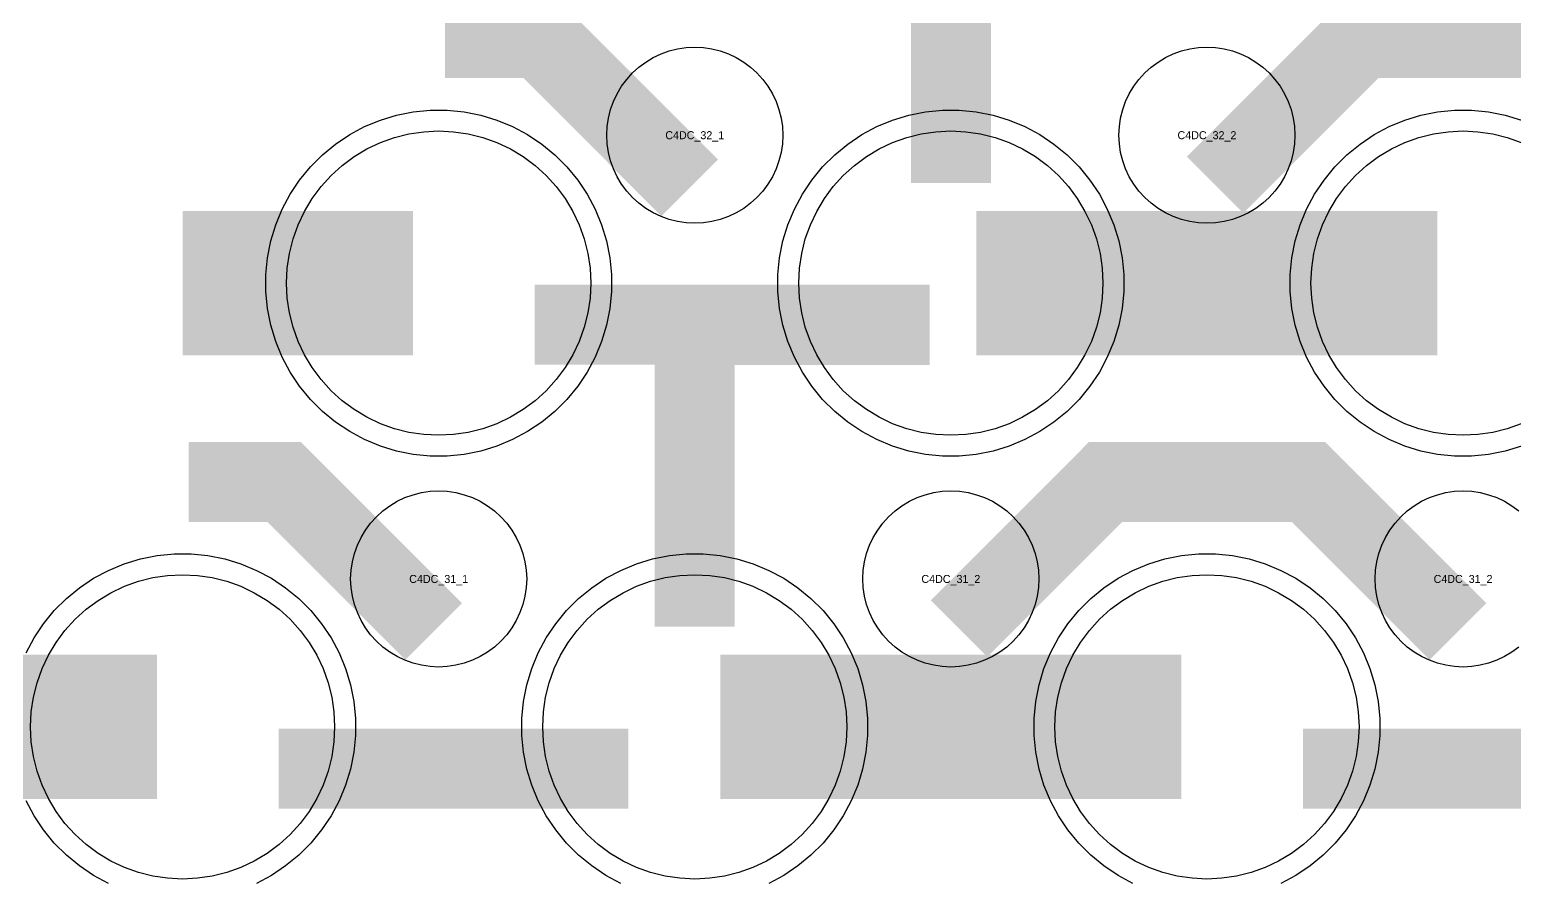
# Model space of a CAD drawing. Extents: x -11880 to 11880, y -14992 to 14992.
# Drawn here: x -11647.8 to -11184, y -10592.6 to -10326.4 of the extents above; entities that cross this region are included whole.
import ezdxf
from ezdxf.enums import TextEntityAlignment as Align

# ---------------------------------------------------------------- set-up
doc = ezdxf.new("R2010")
doc.units = 0
doc.header["$MEASUREMENT"] = 0
for name, color, linetype in [('GDS_775_DT_237', 138, 'CONTINUOUS'), ('RDL1_FS', 34, 'CONTINUOUS'), ('RDL_BS', 160, 'CONTINUOUS')]:
    doc.layers.add(name, color=color, linetype=linetype)

msp = doc.modelspace()

# ---------------------------------------------------------------- linework, layer by layer
at = {"layer": 'RDL1_FS'}
for points in [[(-11520, -10453.024), (-11524.657, -10452.795), (-11529.268, -10452.111), (-11533.791, -10450.979), (-11538.181, -10449.407), (-11542.395, -10447.415), (-11546.395, -10445.017), (-11550.14, -10442.239), (-11553.594, -10439.109), (-11556.724, -10435.655), (-11559.502, -10431.91), (-11561.9, -10427.91), (-11563.892, -10423.696), (-11565.464, -10419.306), (-11566.596, -10414.783), (-11567.28, -10410.172), (-11567.509, -10405.515), (-11567.28, -10400.858), (-11566.596, -10396.247), (-11565.464, -10391.724), (-11563.892, -10387.334), (-11561.9, -10383.12), (-11559.502, -10379.12), (-11556.724, -10375.375), (-11553.594, -10371.921), (-11550.14, -10368.791), (-11546.395, -10366.013), (-11542.395, -10363.615), (-11538.181, -10361.623), (-11533.791, -10360.051), (-11529.268, -10358.919), (-11524.657, -10358.235), (-11520, -10358.006), (-11515.343, -10358.235), (-11510.732, -10358.919), (-11506.209, -10360.051), (-11501.819, -10361.623), (-11497.605, -10363.615), (-11493.605, -10366.013), (-11489.86, -10368.791), (-11486.406, -10371.921), (-11483.276, -10375.375), (-11480.498, -10379.12), (-11478.1, -10383.12), (-11476.108, -10387.334), (-11474.536, -10391.724), (-11473.404, -10396.247), (-11472.72, -10400.858), (-11472.491, -10405.515), (-11472.72, -10410.172), (-11473.404, -10414.783), (-11474.536, -10419.306), (-11476.108, -10423.696), (-11478.1, -10427.91), (-11480.498, -10431.91), (-11483.276, -10435.655), (-11486.406, -10439.109), (-11489.86, -10442.239), (-11493.605, -10445.017), (-11497.605, -10447.415), (-11501.819, -10449.407), (-11506.209, -10450.979), (-11510.732, -10452.111), (-11515.343, -10452.795)], [(-11360, -10453.024), (-11364.657, -10452.795), (-11369.268, -10452.111), (-11373.791, -10450.979), (-11378.181, -10449.407), (-11382.395, -10447.415), (-11386.395, -10445.017), (-11390.14, -10442.239), (-11393.594, -10439.109), (-11396.724, -10435.655), (-11399.502, -10431.91), (-11401.9, -10427.91), (-11403.892, -10423.696), (-11405.464, -10419.306), (-11406.596, -10414.783), (-11407.28, -10410.172), (-11407.509, -10405.515), (-11407.28, -10400.858), (-11406.596, -10396.247), (-11405.464, -10391.724), (-11403.892, -10387.334), (-11401.9, -10383.12), (-11399.502, -10379.12), (-11396.724, -10375.375), (-11393.594, -10371.921), (-11390.14, -10368.791), (-11386.395, -10366.013), (-11382.395, -10363.615), (-11378.181, -10361.623), (-11373.791, -10360.051), (-11369.268, -10358.919), (-11364.657, -10358.235), (-11360, -10358.006), (-11355.343, -10358.235), (-11350.732, -10358.919), (-11346.209, -10360.051), (-11341.819, -10361.623), (-11337.605, -10363.615), (-11333.605, -10366.013), (-11329.86, -10368.791), (-11326.406, -10371.921), (-11323.276, -10375.375), (-11320.498, -10379.12), (-11318.1, -10383.12), (-11316.108, -10387.334), (-11314.536, -10391.724), (-11313.404, -10396.247), (-11312.72, -10400.858), (-11312.491, -10405.515), (-11312.72, -10410.172), (-11313.404, -10414.783), (-11314.536, -10419.306), (-11316.108, -10423.696), (-11318.1, -10427.91), (-11320.498, -10431.91), (-11323.276, -10435.655), (-11326.406, -10439.109), (-11329.86, -10442.239), (-11333.605, -10445.017), (-11337.605, -10447.415), (-11341.819, -10449.407), (-11346.209, -10450.979), (-11350.732, -10452.111), (-11355.343, -10452.795)], [(-11600, -10591.589), (-11604.657, -10591.36), (-11609.268, -10590.676), (-11613.791, -10589.544), (-11618.181, -10587.972), (-11622.395, -10585.98), (-11626.395, -10583.582), (-11630.14, -10580.804), (-11633.594, -10577.674), (-11636.724, -10574.22), (-11639.502, -10570.475), (-11641.9, -10566.475), (-11643.892, -10562.261), (-11645.464, -10557.871), (-11646.596, -10553.348), (-11647.28, -10548.737), (-11647.509, -10544.08), (-11647.28, -10539.423), (-11646.596, -10534.812), (-11645.464, -10530.289), (-11643.892, -10525.899), (-11641.9, -10521.685), (-11639.502, -10517.685), (-11636.724, -10513.94), (-11633.594, -10510.486), (-11630.14, -10507.356), (-11626.395, -10504.578), (-11622.395, -10502.18), (-11618.181, -10500.188), (-11613.791, -10498.616), (-11609.268, -10497.484), (-11604.657, -10496.8), (-11600, -10496.571), (-11595.343, -10496.8), (-11590.732, -10497.484), (-11586.209, -10498.616), (-11581.819, -10500.188), (-11577.605, -10502.18), (-11573.605, -10504.578), (-11569.86, -10507.356), (-11566.406, -10510.486), (-11563.276, -10513.94), (-11560.498, -10517.685), (-11558.1, -10521.685), (-11556.108, -10525.899), (-11554.536, -10530.289), (-11553.404, -10534.812), (-11552.72, -10539.423), (-11552.491, -10544.08), (-11552.72, -10548.737), (-11553.404, -10553.348), (-11554.536, -10557.871), (-11556.108, -10562.261), (-11558.1, -10566.475), (-11560.498, -10570.475), (-11563.276, -10574.22), (-11566.406, -10577.674), (-11569.86, -10580.804), (-11573.605, -10583.582), (-11577.605, -10585.98), (-11581.819, -10587.972), (-11586.209, -10589.544), (-11590.732, -10590.676), (-11595.343, -10591.36)], [(-11440, -10591.589), (-11444.657, -10591.36), (-11449.268, -10590.676), (-11453.791, -10589.544), (-11458.181, -10587.972), (-11462.395, -10585.98), (-11466.395, -10583.582), (-11470.14, -10580.804), (-11473.594, -10577.674), (-11476.724, -10574.22), (-11479.502, -10570.475), (-11481.9, -10566.475), (-11483.892, -10562.261), (-11485.464, -10557.871), (-11486.596, -10553.348), (-11487.28, -10548.737), (-11487.509, -10544.08), (-11487.28, -10539.423), (-11486.596, -10534.812), (-11485.464, -10530.289), (-11483.892, -10525.899), (-11481.9, -10521.685), (-11479.502, -10517.685), (-11476.724, -10513.94), (-11473.594, -10510.486), (-11470.14, -10507.356), (-11466.395, -10504.578), (-11462.395, -10502.18), (-11458.181, -10500.188), (-11453.791, -10498.616), (-11449.268, -10497.484), (-11444.657, -10496.8), (-11440, -10496.571), (-11435.343, -10496.8), (-11430.732, -10497.484), (-11426.209, -10498.616), (-11421.819, -10500.188), (-11417.605, -10502.18), (-11413.605, -10504.578), (-11409.86, -10507.356), (-11406.406, -10510.486), (-11403.276, -10513.94), (-11400.498, -10517.685), (-11398.1, -10521.685), (-11396.108, -10525.899), (-11394.536, -10530.289), (-11393.404, -10534.812), (-11392.72, -10539.423), (-11392.491, -10544.08), (-11392.72, -10548.737), (-11393.404, -10553.348), (-11394.536, -10557.871), (-11396.108, -10562.261), (-11398.1, -10566.475), (-11400.498, -10570.475), (-11403.276, -10574.22), (-11406.406, -10577.674), (-11409.86, -10580.804), (-11413.605, -10583.582), (-11417.605, -10585.98), (-11421.819, -10587.972), (-11426.209, -10589.544), (-11430.732, -10590.676), (-11435.343, -10591.36)], [(-11280, -10591.589), (-11284.657, -10591.36), (-11289.268, -10590.676), (-11293.791, -10589.544), (-11298.181, -10587.972), (-11302.395, -10585.98), (-11306.395, -10583.582), (-11310.14, -10580.804), (-11313.594, -10577.674), (-11316.724, -10574.22), (-11319.502, -10570.475), (-11321.9, -10566.475), (-11323.892, -10562.261), (-11325.464, -10557.871), (-11326.596, -10553.348), (-11327.28, -10548.737), (-11327.509, -10544.08), (-11327.28, -10539.423), (-11326.596, -10534.812), (-11325.464, -10530.289), (-11323.892, -10525.899), (-11321.9, -10521.685), (-11319.502, -10517.685), (-11316.724, -10513.94), (-11313.594, -10510.486), (-11310.14, -10507.356), (-11306.395, -10504.578), (-11302.395, -10502.18), (-11298.181, -10500.188), (-11293.791, -10498.616), (-11289.268, -10497.484), (-11284.657, -10496.8), (-11280, -10496.571), (-11275.343, -10496.8), (-11270.732, -10497.484), (-11266.209, -10498.616), (-11261.819, -10500.188), (-11257.605, -10502.18), (-11253.605, -10504.578), (-11249.86, -10507.356), (-11246.406, -10510.486), (-11243.276, -10513.94), (-11240.498, -10517.685), (-11238.1, -10521.685), (-11236.108, -10525.899), (-11234.536, -10530.289), (-11233.404, -10534.812), (-11232.72, -10539.423), (-11232.491, -10544.08), (-11232.72, -10548.737), (-11233.404, -10553.348), (-11234.536, -10557.871), (-11236.108, -10562.261), (-11238.1, -10566.475), (-11240.498, -10570.475), (-11243.276, -10574.22), (-11246.406, -10577.674), (-11249.86, -10580.804), (-11253.605, -10583.582), (-11257.605, -10585.98), (-11261.819, -10587.972), (-11266.209, -10589.544), (-11270.732, -10590.676), (-11275.343, -10591.36)]]:
    msp.add_lwpolyline(points, close=True, dxfattribs=at)
msp.add_lwpolyline([(-11181.819, -10449.407), (-11186.209, -10450.979), (-11190.732, -10452.111), (-11195.343, -10452.795), (-11200, -10453.024), (-11204.657, -10452.795), (-11209.268, -10452.111), (-11213.791, -10450.979), (-11218.181, -10449.407), (-11222.395, -10447.415), (-11226.395, -10445.017), (-11230.14, -10442.239), (-11233.594, -10439.109), (-11236.724, -10435.655), (-11239.502, -10431.91), (-11241.9, -10427.91), (-11243.892, -10423.696), (-11245.464, -10419.306), (-11246.596, -10414.783), (-11247.28, -10410.172), (-11247.509, -10405.515), (-11247.28, -10400.858), (-11246.596, -10396.247), (-11245.464, -10391.724), (-11243.892, -10387.334), (-11241.9, -10383.12), (-11239.502, -10379.12), (-11236.724, -10375.375), (-11233.594, -10371.921), (-11230.14, -10368.791), (-11226.395, -10366.013), (-11222.395, -10363.615), (-11218.181, -10361.623), (-11213.791, -10360.051), (-11209.268, -10358.919), (-11204.657, -10358.235), (-11200, -10358.006), (-11195.343, -10358.235), (-11190.732, -10358.919), (-11186.209, -10360.051), (-11181.819, -10361.623)], dxfattribs=at)
for points in [[(-11599.998, -10405.515, 45, 45, 0), (-11527.998, -10405.515, 45, 45, 0)], [(-11351.998, -10405.515, 45, 45, 0), (-11279.998, -10405.515, 45, 45, 0)], [(-11279.998, -10405.515, 45, 45, 0), (-11207.998, -10405.515, 45, 45, 0)], [(-11679.998, -10544.08, 45, 45, 0), (-11607.998, -10544.08, 45, 45, 0)], [(-11431.998, -10544.08, 45, 45, 0), (-11359.998, -10544.08, 45, 45, 0)], [(-11359.998, -10544.08, 45, 45, 0), (-11287.998, -10544.08, 45, 45, 0)]]:
    msp.add_lwpolyline(points, format="xyseb", dxfattribs=at)
at = {"layer": 'RDL_BS'}
for points in [[(-11360, -10374.245, 25, 25, 0), (-11360, -10267.468, 25, 25, 0)], [(-11360, -10374.245, 25, 25, 0), (-11360, -10267.468, 25, 25, 0)], [(-11441.599, -10375.728, 25, 25, 0), (-11488.313, -10329.014, 25, 25, 0), (-11518.071, -10329.014, 25, 25, 0)], [(-11277.438, -10374.829, 25, 25, 0), (-11231.623, -10329.014, 25, 25, 0), (-11198.07, -10329.014, 25, 25, 0)], [(-11121.599, -10375.728, 25, 25, 0), (-11168.313, -10329.014, 25, 25, 0), (-11198.071, -10329.014, 25, 25, 0)], [(-11440, -10512.81, 25, 25, 0), (-11440, -10406.033, 25, 25, 0)], [(-11440, -10512.81, 25, 25, 0), (-11440, -10406.033, 25, 25, 0)], [(-11489.984, -10418.528, 25, 25, 0), (-11380.719, -10418.528, 25, 25, 0)], [(-11452.5, -10418.533, 25, 25, 0), (-11387.833, -10418.533, 25, 25, 0)], [(-11452.5, -10418.533, 25, 25, 0), (-11366.667, -10418.533, 25, 25, 0)], [(-11521.599, -10514.293, 25, 25, 0), (-11568.313, -10467.579, 25, 25, 0), (-11598.071, -10467.579, 25, 25, 0)], [(-11357.438, -10513.394, 25, 25, 0), (-11311.623, -10467.579, 25, 25, 0), (-11278.07, -10467.579, 25, 25, 0)], [(-11201.599, -10514.293, 25, 25, 0), (-11248.313, -10467.579, 25, 25, 0), (-11278.071, -10467.579, 25, 25, 0)], [(-11569.984, -10557.093, 25, 25, 0), (-11460.719, -10557.093, 25, 25, 0)], [(-11249.984, -10557.093, 25, 25, 0), (-11140.719, -10557.093, 25, 25, 0)]]:
    msp.add_lwpolyline(points, format="xyseb", dxfattribs=at)
for points in [[(-11440, -10386.821), (-11442.693, -10386.689), (-11445.365, -10386.293), (-11447.984, -10385.636), (-11450.519, -10384.729), (-11452.956, -10383.577), (-11455.28, -10382.184), (-11457.443, -10380.581), (-11459.442, -10378.769), (-11461.254, -10376.77), (-11462.857, -10374.607), (-11464.25, -10372.283), (-11465.402, -10369.846), (-11466.309, -10367.311), (-11466.966, -10364.692), (-11467.362, -10362.02), (-11467.494, -10359.327), (-11467.362, -10356.634), (-11466.966, -10353.962), (-11466.309, -10351.343), (-11465.402, -10348.808), (-11464.25, -10346.371), (-11462.857, -10344.047), (-11461.254, -10341.884), (-11459.442, -10339.885), (-11457.443, -10338.073), (-11455.28, -10336.47), (-11452.956, -10335.077), (-11450.519, -10333.925), (-11447.984, -10333.018), (-11445.365, -10332.361), (-11442.693, -10331.965), (-11440, -10331.833), (-11437.307, -10331.965), (-11434.635, -10332.361), (-11432.016, -10333.018), (-11429.481, -10333.925), (-11427.044, -10335.077), (-11424.72, -10336.47), (-11422.557, -10338.073), (-11420.558, -10339.885), (-11418.746, -10341.884), (-11417.143, -10344.047), (-11415.75, -10346.371), (-11414.598, -10348.808), (-11413.691, -10351.343), (-11413.034, -10353.962), (-11412.638, -10356.634), (-11412.506, -10359.327), (-11412.638, -10362.02), (-11413.034, -10364.692), (-11413.691, -10367.311), (-11414.598, -10369.846), (-11415.75, -10372.283), (-11417.143, -10374.607), (-11418.746, -10376.77), (-11420.558, -10378.769), (-11422.557, -10380.581), (-11424.72, -10382.184), (-11427.044, -10383.577), (-11429.481, -10384.729), (-11432.016, -10385.636), (-11434.635, -10386.293), (-11437.307, -10386.689)], [(-11280, -10386.821), (-11282.693, -10386.689), (-11285.365, -10386.293), (-11287.984, -10385.636), (-11290.519, -10384.729), (-11292.956, -10383.577), (-11295.28, -10382.184), (-11297.443, -10380.581), (-11299.442, -10378.769), (-11301.254, -10376.77), (-11302.857, -10374.607), (-11304.25, -10372.283), (-11305.402, -10369.846), (-11306.309, -10367.311), (-11306.966, -10364.692), (-11307.362, -10362.02), (-11307.494, -10359.327), (-11307.362, -10356.634), (-11306.966, -10353.962), (-11306.309, -10351.343), (-11305.402, -10348.808), (-11304.25, -10346.371), (-11302.857, -10344.047), (-11301.254, -10341.884), (-11299.442, -10339.885), (-11297.443, -10338.073), (-11295.28, -10336.47), (-11292.956, -10335.077), (-11290.519, -10333.925), (-11287.984, -10333.018), (-11285.365, -10332.361), (-11282.693, -10331.965), (-11280, -10331.833), (-11277.307, -10331.965), (-11274.635, -10332.361), (-11272.016, -10333.018), (-11269.481, -10333.925), (-11267.044, -10335.077), (-11264.72, -10336.47), (-11262.557, -10338.073), (-11260.558, -10339.885), (-11258.746, -10341.884), (-11257.143, -10344.047), (-11255.75, -10346.371), (-11254.598, -10348.808), (-11253.691, -10351.343), (-11253.034, -10353.962), (-11252.638, -10356.634), (-11252.506, -10359.327), (-11252.638, -10362.02), (-11253.034, -10364.692), (-11253.691, -10367.311), (-11254.598, -10369.846), (-11255.75, -10372.283), (-11257.143, -10374.607), (-11258.746, -10376.77), (-11260.558, -10378.769), (-11262.557, -10380.581), (-11264.72, -10382.184), (-11267.044, -10383.577), (-11269.481, -10384.729), (-11272.016, -10385.636), (-11274.635, -10386.293), (-11277.307, -10386.689)], [(-11522.644, -10459.515), (-11527.938, -10458.998), (-11533.165, -10457.952), (-11538.205, -10456.421), (-11543.115, -10454.39), (-11547.777, -10451.898), (-11552.191, -10448.951), (-11556.292, -10445.589), (-11560.074, -10441.807), (-11563.436, -10437.706), (-11566.383, -10433.292), (-11568.875, -10428.63), (-11570.906, -10423.72), (-11572.437, -10418.68), (-11573.483, -10413.453), (-11574, -10408.159), (-11574, -10402.871), (-11573.483, -10397.577), (-11572.437, -10392.35), (-11570.906, -10387.31), (-11568.875, -10382.4), (-11566.383, -10377.738), (-11563.436, -10373.324), (-11560.074, -10369.223), (-11556.292, -10365.441), (-11552.191, -10362.079), (-11547.777, -10359.132), (-11543.115, -10356.64), (-11538.205, -10354.609), (-11533.165, -10353.078), (-11527.938, -10352.032), (-11522.644, -10351.515), (-11517.356, -10351.515), (-11512.062, -10352.032), (-11506.835, -10353.078), (-11501.795, -10354.609), (-11496.885, -10356.64), (-11492.223, -10359.132), (-11487.809, -10362.079), (-11483.708, -10365.441), (-11479.926, -10369.223), (-11476.564, -10373.324), (-11473.617, -10377.738), (-11471.125, -10382.4), (-11469.094, -10387.31), (-11467.563, -10392.35), (-11466.517, -10397.577), (-11466, -10402.871), (-11466, -10408.159), (-11466.517, -10413.453), (-11467.563, -10418.68), (-11469.094, -10423.72), (-11471.125, -10428.63), (-11473.617, -10433.292), (-11476.564, -10437.706), (-11479.926, -10441.807), (-11483.708, -10445.589), (-11487.809, -10448.951), (-11492.223, -10451.898), (-11496.885, -10454.39), (-11501.795, -10456.421), (-11506.835, -10457.952), (-11512.062, -10458.998), (-11517.356, -10459.515)], [(-11362.644, -10459.515), (-11367.938, -10458.998), (-11373.165, -10457.952), (-11378.205, -10456.421), (-11383.115, -10454.39), (-11387.777, -10451.898), (-11392.191, -10448.951), (-11396.292, -10445.589), (-11400.074, -10441.807), (-11403.436, -10437.706), (-11406.383, -10433.292), (-11408.875, -10428.63), (-11410.906, -10423.72), (-11412.437, -10418.68), (-11413.483, -10413.453), (-11414, -10408.159), (-11414, -10402.871), (-11413.483, -10397.577), (-11412.437, -10392.35), (-11410.906, -10387.31), (-11408.875, -10382.4), (-11406.383, -10377.738), (-11403.436, -10373.324), (-11400.074, -10369.223), (-11396.292, -10365.441), (-11392.191, -10362.079), (-11387.777, -10359.132), (-11383.115, -10356.64), (-11378.205, -10354.609), (-11373.165, -10353.078), (-11367.938, -10352.032), (-11362.644, -10351.515), (-11357.356, -10351.515), (-11352.062, -10352.032), (-11346.835, -10353.078), (-11341.795, -10354.609), (-11336.885, -10356.64), (-11332.223, -10359.132), (-11327.809, -10362.079), (-11323.708, -10365.441), (-11319.926, -10369.223), (-11316.564, -10373.324), (-11313.617, -10377.738), (-11311.125, -10382.4), (-11309.094, -10387.31), (-11307.563, -10392.35), (-11306.517, -10397.577), (-11306, -10402.871), (-11306, -10408.159), (-11306.517, -10413.453), (-11307.563, -10418.68), (-11309.094, -10423.72), (-11311.125, -10428.63), (-11313.617, -10433.292), (-11316.564, -10437.706), (-11319.926, -10441.807), (-11323.708, -10445.589), (-11327.809, -10448.951), (-11332.223, -10451.898), (-11336.885, -10454.39), (-11341.795, -10456.421), (-11346.835, -10457.952), (-11352.062, -10458.998), (-11357.356, -10459.515)], [(-11520, -10525.386), (-11522.693, -10525.254), (-11525.365, -10524.858), (-11527.984, -10524.201), (-11530.519, -10523.294), (-11532.956, -10522.142), (-11535.28, -10520.749), (-11537.443, -10519.146), (-11539.442, -10517.334), (-11541.254, -10515.335), (-11542.857, -10513.172), (-11544.25, -10510.848), (-11545.402, -10508.411), (-11546.309, -10505.876), (-11546.966, -10503.257), (-11547.362, -10500.585), (-11547.494, -10497.892), (-11547.362, -10495.199), (-11546.966, -10492.527), (-11546.309, -10489.908), (-11545.402, -10487.373), (-11544.25, -10484.936), (-11542.857, -10482.612), (-11541.254, -10480.449), (-11539.442, -10478.45), (-11537.443, -10476.638), (-11535.28, -10475.035), (-11532.956, -10473.642), (-11530.519, -10472.49), (-11527.984, -10471.583), (-11525.365, -10470.926), (-11522.693, -10470.53), (-11520, -10470.398), (-11517.307, -10470.53), (-11514.635, -10470.926), (-11512.016, -10471.583), (-11509.481, -10472.49), (-11507.044, -10473.642), (-11504.72, -10475.035), (-11502.557, -10476.638), (-11500.558, -10478.45), (-11498.746, -10480.449), (-11497.143, -10482.612), (-11495.75, -10484.936), (-11494.598, -10487.373), (-11493.691, -10489.908), (-11493.034, -10492.527), (-11492.638, -10495.199), (-11492.506, -10497.892), (-11492.638, -10500.585), (-11493.034, -10503.257), (-11493.691, -10505.876), (-11494.598, -10508.411), (-11495.75, -10510.848), (-11497.143, -10513.172), (-11498.746, -10515.335), (-11500.558, -10517.334), (-11502.557, -10519.146), (-11504.72, -10520.749), (-11507.044, -10522.142), (-11509.481, -10523.294), (-11512.016, -10524.201), (-11514.635, -10524.858), (-11517.307, -10525.254)], [(-11360, -10525.386), (-11362.693, -10525.254), (-11365.365, -10524.858), (-11367.984, -10524.201), (-11370.519, -10523.294), (-11372.956, -10522.142), (-11375.28, -10520.749), (-11377.443, -10519.146), (-11379.442, -10517.334), (-11381.254, -10515.335), (-11382.857, -10513.172), (-11384.25, -10510.848), (-11385.402, -10508.411), (-11386.309, -10505.876), (-11386.966, -10503.257), (-11387.362, -10500.585), (-11387.494, -10497.892), (-11387.362, -10495.199), (-11386.966, -10492.527), (-11386.309, -10489.908), (-11385.402, -10487.373), (-11384.25, -10484.936), (-11382.857, -10482.612), (-11381.254, -10480.449), (-11379.442, -10478.45), (-11377.443, -10476.638), (-11375.28, -10475.035), (-11372.956, -10473.642), (-11370.519, -10472.49), (-11367.984, -10471.583), (-11365.365, -10470.926), (-11362.693, -10470.53), (-11360, -10470.398), (-11357.307, -10470.53), (-11354.635, -10470.926), (-11352.016, -10471.583), (-11349.481, -10472.49), (-11347.044, -10473.642), (-11344.72, -10475.035), (-11342.557, -10476.638), (-11340.558, -10478.45), (-11338.746, -10480.449), (-11337.143, -10482.612), (-11335.75, -10484.936), (-11334.598, -10487.373), (-11333.691, -10489.908), (-11333.034, -10492.527), (-11332.638, -10495.199), (-11332.506, -10497.892), (-11332.638, -10500.585), (-11333.034, -10503.257), (-11333.691, -10505.876), (-11334.598, -10508.411), (-11335.75, -10510.848), (-11337.143, -10513.172), (-11338.746, -10515.335), (-11340.558, -10517.334), (-11342.557, -10519.146), (-11344.72, -10520.749), (-11347.044, -10522.142), (-11349.481, -10523.294), (-11352.016, -10524.201), (-11354.635, -10524.858), (-11357.307, -10525.254)]]:
    msp.add_lwpolyline(points, close=True, dxfattribs=at)
for points in [[(-11181.795, -10456.421), (-11186.835, -10457.952), (-11192.062, -10458.998), (-11197.356, -10459.515), (-11202.644, -10459.515), (-11207.938, -10458.998), (-11213.165, -10457.952), (-11218.205, -10456.421), (-11223.115, -10454.39), (-11227.777, -10451.898), (-11232.191, -10448.951), (-11236.292, -10445.589), (-11240.074, -10441.807), (-11243.436, -10437.706), (-11246.383, -10433.292), (-11248.875, -10428.63), (-11250.906, -10423.72), (-11252.437, -10418.68), (-11253.483, -10413.453), (-11254, -10408.159), (-11254, -10402.871), (-11253.483, -10397.577), (-11252.437, -10392.35), (-11250.906, -10387.31), (-11248.875, -10382.4), (-11246.383, -10377.738), (-11243.436, -10373.324), (-11240.074, -10369.223), (-11236.292, -10365.441), (-11232.191, -10362.079), (-11227.777, -10359.132), (-11223.115, -10356.64), (-11218.205, -10354.609), (-11213.165, -10353.078), (-11207.938, -10352.032), (-11202.644, -10351.515), (-11197.356, -10351.515), (-11192.062, -10352.032), (-11186.835, -10353.078), (-11181.795, -10354.609)], [(-11182.557, -10519.146), (-11184.72, -10520.749), (-11187.044, -10522.142), (-11189.481, -10523.294), (-11192.016, -10524.201), (-11194.635, -10524.858), (-11197.307, -10525.254), (-11200, -10525.386), (-11202.693, -10525.254), (-11205.365, -10524.858), (-11207.984, -10524.201), (-11210.519, -10523.294), (-11212.956, -10522.142), (-11215.28, -10520.749), (-11217.443, -10519.146), (-11219.442, -10517.334), (-11221.254, -10515.335), (-11222.857, -10513.172), (-11224.25, -10510.848), (-11225.402, -10508.411), (-11226.309, -10505.876), (-11226.966, -10503.257), (-11227.362, -10500.585), (-11227.494, -10497.892), (-11227.362, -10495.199), (-11226.966, -10492.527), (-11226.309, -10489.908), (-11225.402, -10487.373), (-11224.25, -10484.936), (-11222.857, -10482.612), (-11221.254, -10480.449), (-11219.442, -10478.45), (-11217.443, -10476.638), (-11215.28, -10475.035), (-11212.956, -10473.642), (-11210.519, -10472.49), (-11207.984, -10471.583), (-11205.365, -10470.926), (-11202.693, -10470.53), (-11200, -10470.398), (-11197.307, -10470.53), (-11194.635, -10470.926), (-11192.016, -10471.583), (-11189.481, -10472.49), (-11187.044, -10473.642), (-11184.72, -10475.035), (-11182.557, -10476.638)], [(-11648.875, -10520.965), (-11646.383, -10516.303), (-11643.436, -10511.889), (-11640.074, -10507.788), (-11636.292, -10504.006), (-11632.191, -10500.644), (-11627.777, -10497.697), (-11623.115, -10495.205), (-11618.205, -10493.174), (-11613.165, -10491.643), (-11607.938, -10490.597), (-11602.644, -10490.08), (-11597.356, -10490.08), (-11592.062, -10490.597), (-11586.835, -10491.643), (-11581.795, -10493.174), (-11576.885, -10495.205), (-11572.223, -10497.697), (-11567.809, -10500.644), (-11563.708, -10504.006), (-11559.926, -10507.788), (-11556.564, -10511.889), (-11553.617, -10516.303), (-11551.125, -10520.965), (-11549.094, -10525.875), (-11547.563, -10530.915), (-11546.517, -10536.142), (-11546, -10541.436), (-11546, -10546.724), (-11546.517, -10552.018), (-11547.563, -10557.245), (-11549.094, -10562.285), (-11551.125, -10567.195), (-11553.617, -10571.857), (-11556.564, -10576.271), (-11559.926, -10580.372), (-11563.708, -10584.154), (-11567.809, -10587.516), (-11572.223, -10590.463), (-11576.885, -10592.955)], [(-11463.115, -10592.955), (-11467.777, -10590.463), (-11472.191, -10587.516), (-11476.292, -10584.154), (-11480.074, -10580.372), (-11483.436, -10576.271), (-11486.383, -10571.857), (-11488.875, -10567.195), (-11490.906, -10562.285), (-11492.437, -10557.245), (-11493.483, -10552.018), (-11494, -10546.724), (-11494, -10541.436), (-11493.483, -10536.142), (-11492.437, -10530.915), (-11490.906, -10525.875), (-11488.875, -10520.965), (-11486.383, -10516.303), (-11483.436, -10511.889), (-11480.074, -10507.788), (-11476.292, -10504.006), (-11472.191, -10500.644), (-11467.777, -10497.697), (-11463.115, -10495.205), (-11458.205, -10493.174), (-11453.165, -10491.643), (-11447.938, -10490.597), (-11442.644, -10490.08), (-11437.356, -10490.08), (-11432.062, -10490.597), (-11426.835, -10491.643), (-11421.795, -10493.174), (-11416.885, -10495.205), (-11412.223, -10497.697), (-11407.809, -10500.644), (-11403.708, -10504.006), (-11399.926, -10507.788), (-11396.564, -10511.889), (-11393.617, -10516.303), (-11391.125, -10520.965), (-11389.094, -10525.875), (-11387.563, -10530.915), (-11386.517, -10536.142), (-11386, -10541.436), (-11386, -10546.724), (-11386.517, -10552.018), (-11387.563, -10557.245), (-11389.094, -10562.285), (-11391.125, -10567.195), (-11393.617, -10571.857), (-11396.564, -10576.271), (-11399.926, -10580.372), (-11403.708, -10584.154), (-11407.809, -10587.516), (-11412.223, -10590.463), (-11416.885, -10592.955)], [(-11303.115, -10592.955), (-11307.777, -10590.463), (-11312.191, -10587.516), (-11316.292, -10584.154), (-11320.074, -10580.372), (-11323.436, -10576.271), (-11326.383, -10571.857), (-11328.875, -10567.195), (-11330.906, -10562.285), (-11332.437, -10557.245), (-11333.483, -10552.018), (-11334, -10546.724), (-11334, -10541.436), (-11333.483, -10536.142), (-11332.437, -10530.915), (-11330.906, -10525.875), (-11328.875, -10520.965), (-11326.383, -10516.303), (-11323.436, -10511.889), (-11320.074, -10507.788), (-11316.292, -10504.006), (-11312.191, -10500.644), (-11307.777, -10497.697), (-11303.115, -10495.205), (-11298.205, -10493.174), (-11293.165, -10491.643), (-11287.938, -10490.597), (-11282.644, -10490.08), (-11277.356, -10490.08), (-11272.062, -10490.597), (-11266.835, -10491.643), (-11261.795, -10493.174), (-11256.885, -10495.205), (-11252.223, -10497.697), (-11247.809, -10500.644), (-11243.708, -10504.006), (-11239.926, -10507.788), (-11236.564, -10511.889), (-11233.617, -10516.303), (-11231.125, -10520.965), (-11229.094, -10525.875), (-11227.563, -10530.915), (-11226.517, -10536.142), (-11226, -10541.436), (-11226, -10546.724), (-11226.517, -10552.018), (-11227.563, -10557.245), (-11229.094, -10562.285), (-11231.125, -10567.195), (-11233.617, -10571.857), (-11236.564, -10576.271), (-11239.926, -10580.372), (-11243.708, -10584.154), (-11247.809, -10587.516), (-11252.223, -10590.463), (-11256.885, -10592.955)], [(-11623.115, -10592.955), (-11627.777, -10590.463), (-11632.191, -10587.516), (-11636.292, -10584.154), (-11640.074, -10580.372), (-11643.436, -10576.271), (-11646.383, -10571.857), (-11648.875, -10567.195)]]:
    msp.add_lwpolyline(points, dxfattribs=at)

# ---------------------------------------------------------------- texts
at = {"layer": 'GDS_775_DT_237'}
for s, p in [('C4DC_32_1', (-11440, -10359.327)), ('C4DC_32_1', (-11440, -10359.327)), ('C4DC_32_2', (-11280, -10359.327)), ('C4DC_32_2', (-11280, -10359.327)), ('C4DC_31_1', (-11520, -10497.892)), ('C4DC_31_1', (-11520, -10497.892)), ('C4DC_31_2', (-11360, -10497.892)), ('C4DC_31_2', (-11360, -10497.892)), ('C4DC_31_2', (-11200, -10497.892)), ('C4DC_31_2', (-11200, -10497.892))]:
    msp.add_text(s, height=2.5, dxfattribs=at).set_placement(p, align=Align.MIDDLE_CENTER)

doc.saveas('drawing.dxf')
